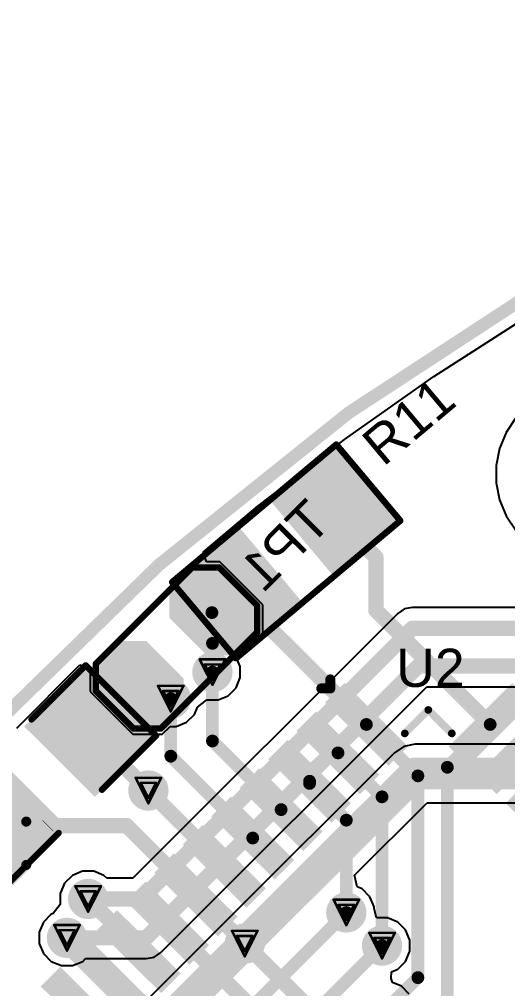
# Model space of a CAD drawing. Header units: inches. Extents: x 29 to 267, y 155 to 337.
# Drawn here: x 54.19 to 63.9, y 256.29 to 275.61 of the extents above; entities that cross this region are included whole.
import ezdxf

# ---------------------------------------------------------------- set-up
doc = ezdxf.new("R2010")
doc.units = ezdxf.units.IN
for name, color, linetype in [('Board Outline', 216, 'Continuous'), ('Bottom Layer', 5, 'Continuous'), ('Bottom Overlay', 54, 'Continuous'), ('Bottom Paste', 16, 'Continuous'), ('Bottom Solder', 6, 'Continuous'), ('Drill Drawing', 1, 'Continuous'), ('Top Layer', 1, 'Continuous'), ('Top Overlay', 2, 'Continuous'), ('Top Paste', 8, 'Continuous'), ('Top Solder', 216, 'Continuous'), ('Via Holes', 16, 'Continuous')]:
    doc.layers.add(name, color=color, linetype=linetype)
doc.styles.add('Arial', font='', dxfattribs={"height": 0.2})
doc.styles.get('Arial').set_extended_font_data('Arial')

# ---------------------------------------------------------------- blocks, each defined once
blk = doc.blocks.new('T__________B_1')
at = {"layer": 'Bottom Layer'}
blk.add_hatch(color=5, dxfattribs=at).paths.add_polyline_path([(0.381, 0.762), (-0.381, 0.762), (-0.762, 0.381), (-0.762, -0.381), (-0.381, -0.762), (0.381, -0.762), (0.762, -0.381), (0.762, 0.381)])
at = {"layer": 'Bottom Paste'}
blk.add_hatch(color=16, dxfattribs=at).paths.add_polyline_path([(0.381, 0.762), (-0.381, 0.762), (-0.762, 0.381), (-0.762, -0.381), (-0.381, -0.762), (0.381, -0.762), (0.762, -0.381), (0.762, 0.381)])
at = {"layer": 'Bottom Solder'}
blk.add_hatch(color=6, dxfattribs=at).paths.add_polyline_path([(0.432, 0.864), (-0.432, 0.864), (-0.864, 0.432), (-0.864, -0.432), (-0.432, -0.864), (0.432, -0.864), (0.864, -0.432), (0.864, 0.432)])
at = {"layer": 'Bottom Overlay', "const_width": 0.2}
for points in [[(-0.432, 0.94), (-0.94, 0.432)], [(0.432, 0.94), (-0.432, 0.94)], [(0.94, 0.432), (0.432, 0.94)], [(-0.94, 0.432), (-0.94, -0.432)], [(0.94, 0.432), (0.94, -0.432)], [(-0.432, -0.94), (-0.94, -0.432)], [(0.94, -0.432), (0.432, -0.94)], [(0.432, -0.94), (-0.432, -0.94)]]:
    blk.add_lwpolyline(points, dxfattribs=at)
at = {"layer": 'Bottom Overlay', "const_width": 0.1}
for points in [[(-0.482, 0.94, 1), (-0.382, 0.94, 1)], [(-0.482, 0.94, 1), (-0.382, 0.94, 1)], [(0.382, 0.94, 1), (0.482, 0.94, 1)], [(0.382, 0.94, 1), (0.482, 0.94, 1)], [(-0.99, 0.432, 1), (-0.89, 0.432, 1)], [(-0.99, 0.432, 1), (-0.89, 0.432, 1)], [(0.89, 0.432, 1), (0.99, 0.432, 1)], [(0.89, 0.432, 1), (0.99, 0.432, 1)], [(-0.99, -0.432, 1), (-0.89, -0.432, 1)], [(-0.99, -0.432, 1), (-0.89, -0.432, 1)], [(0.89, -0.432, 1), (0.99, -0.432, 1)], [(0.89, -0.432, 1), (0.99, -0.432, 1)], [(-0.482, -0.94, 1), (-0.382, -0.94, 1)], [(-0.482, -0.94, 1), (-0.382, -0.94, 1)], [(0.382, -0.94, 1), (0.482, -0.94, 1)], [(0.382, -0.94, 1), (0.482, -0.94, 1)]]:
    blk.add_lwpolyline(points, format="xyb", close=True, dxfattribs=at)
blk = doc.blocks.new('2_T____P___B_2')
at = {"layer": 'Bottom Layer'}
for points in [[(0.286, 0.762), (-0.286, 0.762), (-0.571, 0.476), (-0.571, -0.476), (-0.286, -0.762), (0.286, -0.762), (0.571, -0.476), (0.571, 0.476)], [(2.286, 0.762), (1.714, 0.762), (1.429, 0.476), (1.429, -0.476), (1.714, -0.762), (2.286, -0.762), (2.572, -0.476), (2.572, 0.476)]]:
    blk.add_hatch(color=5, dxfattribs=at).paths.add_polyline_path(points)
at = {"layer": 'Bottom Paste'}
for points in [[(0.286, 0.762), (-0.286, 0.762), (-0.571, 0.476), (-0.571, -0.476), (-0.286, -0.762), (0.286, -0.762), (0.571, -0.476), (0.571, 0.476)], [(2.286, 0.762), (1.714, 0.762), (1.429, 0.476), (1.429, -0.476), (1.714, -0.762), (2.286, -0.762), (2.572, -0.476), (2.572, 0.476)]]:
    blk.add_hatch(color=16, dxfattribs=at).paths.add_polyline_path(points)
at = {"layer": 'Bottom Solder'}
for points in [[(0.337, 0.864), (-0.337, 0.864), (-0.673, 0.527), (-0.673, -0.527), (-0.337, -0.864), (0.337, -0.864), (0.673, -0.527), (0.673, 0.527)], [(2.337, 0.864), (1.663, 0.864), (1.327, 0.527), (1.327, -0.527), (1.663, -0.864), (2.337, -0.864), (2.673, -0.527), (2.673, 0.527)]]:
    blk.add_hatch(color=6, dxfattribs=at).paths.add_polyline_path(points)
at = {"layer": 'Bottom Overlay', "const_width": 0.127}
for points in [[(-0.737, 0.533), (-0.356, 0.914)], [(-0.356, 0.914), (2.356, 0.914)], [(2.356, 0.914), (2.737, 0.533)], [(-0.737, 0.533), (-0.737, -0.533)], [(2.737, 0.533), (2.737, -0.533)], [(-0.737, -0.533), (-0.356, -0.914)], [(2.356, -0.914), (2.737, -0.533)], [(-0.356, -0.914), (2.356, -0.914)]]:
    blk.add_lwpolyline(points, dxfattribs=at)
at = {"layer": 'Bottom Overlay', "const_width": 0.0635}
for points in [[(-0.387, 0.914, 1), (-0.324, 0.914, 1)], [(-0.387, 0.914, 1), (-0.324, 0.914, 1)], [(2.324, 0.914, 1), (2.387, 0.914, 1)], [(2.324, 0.914, 1), (2.387, 0.914, 1)], [(-0.768, 0.533, 1), (-0.705, 0.533, 1)], [(-0.768, 0.533, 1), (-0.705, 0.533, 1)], [(2.705, 0.533, 1), (2.768, 0.533, 1)], [(2.705, 0.533, 1), (2.768, 0.533, 1)], [(-0.768, -0.533, 1), (-0.705, -0.533, 1)], [(-0.768, -0.533, 1), (-0.705, -0.533, 1)], [(2.705, -0.533, 1), (2.768, -0.533, 1)], [(2.705, -0.533, 1), (2.768, -0.533, 1)], [(-0.387, -0.914, 1), (-0.324, -0.914, 1)], [(-0.387, -0.914, 1), (-0.324, -0.914, 1)], [(2.324, -0.914, 1), (2.387, -0.914, 1)], [(2.324, -0.914, 1), (2.387, -0.914, 1)]]:
    blk.add_lwpolyline(points, format="xyb", close=True, dxfattribs=at)
blk = doc.blocks.new('44_TQFP__10_10__10')
at = {"layer": 'Top Layer'}
for points in [[(-3.776, 6.584), (-3.776, 4.9), (-4.224, 4.9), (-4.224, 6.584)], [(-2.976, 6.584), (-2.976, 4.9), (-3.424, 4.9), (-3.424, 6.584)], [(-2.176, 6.584), (-2.176, 4.9), (-2.624, 4.9), (-2.624, 6.584)], [(-1.376, 6.584), (-1.376, 4.9), (-1.824, 4.9), (-1.824, 6.584)], [(-0.576, 6.584), (-0.576, 4.9), (-1.024, 4.9), (-1.024, 6.584)], [(0.224, 6.584), (0.224, 4.9), (-0.224, 4.9), (-0.224, 6.584)], [(1.024, 6.584), (1.024, 4.9), (0.576, 4.9), (0.576, 6.584)], [(1.824, 6.584), (1.824, 4.9), (1.376, 4.9), (1.376, 6.584)], [(2.624, 6.584), (2.624, 4.9), (2.176, 4.9), (2.176, 6.584)], [(3.424, 6.584), (3.424, 4.9), (2.976, 4.9), (2.976, 6.584)], [(4.224, 6.584), (4.224, 4.9), (3.776, 4.9), (3.776, 6.584)], [(-4.9, 4.224), (-4.9, 3.776), (-6.584, 3.776), (-6.584, 4.224)], [(6.584, 4.224), (6.584, 3.776), (4.9, 3.776), (4.9, 4.224)], [(-4.9, 3.424), (-4.9, 2.976), (-6.584, 2.976), (-6.584, 3.424)], [(6.584, 3.424), (6.584, 2.976), (4.9, 2.976), (4.9, 3.424)], [(-4.9, 2.624), (-4.9, 2.176), (-6.584, 2.176), (-6.584, 2.624)], [(6.584, 2.624), (6.584, 2.176), (4.9, 2.176), (4.9, 2.624)], [(-4.9, 1.824), (-4.9, 1.376), (-6.584, 1.376), (-6.584, 1.824)], [(6.584, 1.824), (6.584, 1.376), (4.9, 1.376), (4.9, 1.824)], [(-4.9, 1.024), (-4.9, 0.576), (-6.584, 0.576), (-6.584, 1.024)], [(6.584, 1.024), (6.584, 0.576), (4.9, 0.576), (4.9, 1.024)], [(-4.9, 0.224), (-4.9, -0.224), (-6.584, -0.224), (-6.584, 0.224)], [(6.584, 0.224), (6.584, -0.224), (4.9, -0.224), (4.9, 0.224)], [(-4.9, -0.576), (-4.9, -1.024), (-6.584, -1.024), (-6.584, -0.576)], [(6.584, -0.576), (6.584, -1.024), (4.9, -1.024), (4.9, -0.576)], [(-4.9, -1.376), (-4.9, -1.824), (-6.584, -1.824), (-6.584, -1.376)], [(6.584, -1.376), (6.584, -1.824), (4.9, -1.824), (4.9, -1.376)], [(-4.9, -2.176), (-4.9, -2.624), (-6.584, -2.624), (-6.584, -2.176)], [(6.584, -2.176), (6.584, -2.624), (4.9, -2.624), (4.9, -2.176)], [(-4.9, -2.976), (-4.9, -3.424), (-6.584, -3.424), (-6.584, -2.976)], [(6.584, -2.976), (6.584, -3.424), (4.9, -3.424), (4.9, -2.976)], [(-4.9, -3.776), (-4.9, -4.224), (-6.584, -4.224), (-6.584, -3.776)], [(6.584, -3.776), (6.584, -4.224), (4.9, -4.224), (4.9, -3.776)], [(-3.776, -4.9), (-3.776, -6.584), (-4.224, -6.584), (-4.224, -4.9)], [(-2.976, -4.9), (-2.976, -6.584), (-3.424, -6.584), (-3.424, -4.9)], [(-2.176, -4.9), (-2.176, -6.584), (-2.624, -6.584), (-2.624, -4.9)], [(-1.376, -4.9), (-1.376, -6.584), (-1.824, -6.584), (-1.824, -4.9)], [(-0.576, -4.9), (-0.576, -6.584), (-1.024, -6.584), (-1.024, -4.9)], [(0.224, -4.9), (0.224, -6.584), (-0.224, -6.584), (-0.224, -4.9)], [(1.024, -4.9), (1.024, -6.584), (0.576, -6.584), (0.576, -4.9)], [(1.824, -4.9), (1.824, -6.584), (1.376, -6.584), (1.376, -4.9)], [(2.624, -4.9), (2.624, -6.584), (2.176, -6.584), (2.176, -4.9)], [(3.424, -4.9), (3.424, -6.584), (2.976, -6.584), (2.976, -4.9)], [(4.224, -4.9), (4.224, -6.584), (3.776, -6.584), (3.776, -4.9)]]:
    blk.add_hatch(color=1, dxfattribs=at).paths.add_polyline_path(points)
at = {"layer": 'Top Paste'}
for points in [[(-3.776, 6.584), (-3.776, 4.9), (-4.224, 4.9), (-4.224, 6.584)], [(-2.976, 6.584), (-2.976, 4.9), (-3.424, 4.9), (-3.424, 6.584)], [(-2.176, 6.584), (-2.176, 4.9), (-2.624, 4.9), (-2.624, 6.584)], [(-1.376, 6.584), (-1.376, 4.9), (-1.824, 4.9), (-1.824, 6.584)], [(-0.576, 6.584), (-0.576, 4.9), (-1.024, 4.9), (-1.024, 6.584)], [(0.224, 6.584), (0.224, 4.9), (-0.224, 4.9), (-0.224, 6.584)], [(1.024, 6.584), (1.024, 4.9), (0.576, 4.9), (0.576, 6.584)], [(1.824, 6.584), (1.824, 4.9), (1.376, 4.9), (1.376, 6.584)], [(2.624, 6.584), (2.624, 4.9), (2.176, 4.9), (2.176, 6.584)], [(3.424, 6.584), (3.424, 4.9), (2.976, 4.9), (2.976, 6.584)], [(4.224, 6.584), (4.224, 4.9), (3.776, 4.9), (3.776, 6.584)], [(-4.9, 4.224), (-4.9, 3.776), (-6.584, 3.776), (-6.584, 4.224)], [(6.584, 4.224), (6.584, 3.776), (4.9, 3.776), (4.9, 4.224)], [(-4.9, 3.424), (-4.9, 2.976), (-6.584, 2.976), (-6.584, 3.424)], [(6.584, 3.424), (6.584, 2.976), (4.9, 2.976), (4.9, 3.424)], [(-4.9, 2.624), (-4.9, 2.176), (-6.584, 2.176), (-6.584, 2.624)], [(6.584, 2.624), (6.584, 2.176), (4.9, 2.176), (4.9, 2.624)], [(-4.9, 1.824), (-4.9, 1.376), (-6.584, 1.376), (-6.584, 1.824)], [(6.584, 1.824), (6.584, 1.376), (4.9, 1.376), (4.9, 1.824)], [(-4.9, 1.024), (-4.9, 0.576), (-6.584, 0.576), (-6.584, 1.024)], [(6.584, 1.024), (6.584, 0.576), (4.9, 0.576), (4.9, 1.024)], [(-4.9, 0.224), (-4.9, -0.224), (-6.584, -0.224), (-6.584, 0.224)], [(6.584, 0.224), (6.584, -0.224), (4.9, -0.224), (4.9, 0.224)], [(-4.9, -0.576), (-4.9, -1.024), (-6.584, -1.024), (-6.584, -0.576)], [(6.584, -0.576), (6.584, -1.024), (4.9, -1.024), (4.9, -0.576)], [(-4.9, -1.376), (-4.9, -1.824), (-6.584, -1.824), (-6.584, -1.376)], [(6.584, -1.376), (6.584, -1.824), (4.9, -1.824), (4.9, -1.376)], [(-4.9, -2.176), (-4.9, -2.624), (-6.584, -2.624), (-6.584, -2.176)], [(6.584, -2.176), (6.584, -2.624), (4.9, -2.624), (4.9, -2.176)], [(-4.9, -2.976), (-4.9, -3.424), (-6.584, -3.424), (-6.584, -2.976)], [(6.584, -2.976), (6.584, -3.424), (4.9, -3.424), (4.9, -2.976)], [(-4.9, -3.776), (-4.9, -4.224), (-6.584, -4.224), (-6.584, -3.776)], [(6.584, -3.776), (6.584, -4.224), (4.9, -4.224), (4.9, -3.776)], [(-3.776, -4.9), (-3.776, -6.584), (-4.224, -6.584), (-4.224, -4.9)], [(-2.976, -4.9), (-2.976, -6.584), (-3.424, -6.584), (-3.424, -4.9)], [(-2.176, -4.9), (-2.176, -6.584), (-2.624, -6.584), (-2.624, -4.9)], [(-1.376, -4.9), (-1.376, -6.584), (-1.824, -6.584), (-1.824, -4.9)], [(-0.576, -4.9), (-0.576, -6.584), (-1.024, -6.584), (-1.024, -4.9)], [(0.224, -4.9), (0.224, -6.584), (-0.224, -6.584), (-0.224, -4.9)], [(1.024, -4.9), (1.024, -6.584), (0.576, -6.584), (0.576, -4.9)], [(1.824, -4.9), (1.824, -6.584), (1.376, -6.584), (1.376, -4.9)], [(2.624, -4.9), (2.624, -6.584), (2.176, -6.584), (2.176, -4.9)], [(3.424, -4.9), (3.424, -6.584), (2.976, -6.584), (2.976, -4.9)], [(4.224, -4.9), (4.224, -6.584), (3.776, -6.584), (3.776, -4.9)]]:
    blk.add_hatch(color=8, dxfattribs=at).paths.add_polyline_path(points)
at = {"layer": 'Top Solder'}
for points in [[(-3.725, 6.635), (-3.725, 4.849), (-4.275, 4.849), (-4.275, 6.635)], [(-2.925, 6.635), (-2.925, 4.849), (-3.475, 4.849), (-3.475, 6.635)], [(-2.125, 6.635), (-2.125, 4.849), (-2.675, 4.849), (-2.675, 6.635)], [(-1.325, 6.635), (-1.325, 4.849), (-1.875, 4.849), (-1.875, 6.635)], [(-0.525, 6.635), (-0.525, 4.849), (-1.075, 4.849), (-1.075, 6.635)], [(0.275, 6.635), (0.275, 4.849), (-0.275, 4.849), (-0.275, 6.635)], [(1.075, 6.635), (1.075, 4.849), (0.525, 4.849), (0.525, 6.635)], [(1.875, 6.635), (1.875, 4.849), (1.325, 4.849), (1.325, 6.635)], [(2.675, 6.635), (2.675, 4.849), (2.125, 4.849), (2.125, 6.635)], [(3.475, 6.635), (3.475, 4.849), (2.925, 4.849), (2.925, 6.635)], [(4.275, 6.635), (4.275, 4.849), (3.725, 4.849), (3.725, 6.635)], [(-4.849, 4.275), (-4.849, 3.725), (-6.635, 3.725), (-6.635, 4.275)], [(6.635, 4.275), (6.635, 3.725), (4.849, 3.725), (4.849, 4.275)], [(-4.849, 3.475), (-4.849, 2.925), (-6.635, 2.925), (-6.635, 3.475)], [(6.635, 3.475), (6.635, 2.925), (4.849, 2.925), (4.849, 3.475)], [(-4.849, 2.675), (-4.849, 2.125), (-6.635, 2.125), (-6.635, 2.675)], [(6.635, 2.675), (6.635, 2.125), (4.849, 2.125), (4.849, 2.675)], [(-4.849, 1.875), (-4.849, 1.325), (-6.635, 1.325), (-6.635, 1.875)], [(6.635, 1.875), (6.635, 1.325), (4.849, 1.325), (4.849, 1.875)], [(-4.849, 1.075), (-4.849, 0.525), (-6.635, 0.525), (-6.635, 1.075)], [(6.635, 1.075), (6.635, 0.525), (4.849, 0.525), (4.849, 1.075)], [(-4.849, 0.275), (-4.849, -0.275), (-6.635, -0.275), (-6.635, 0.275)], [(6.635, 0.275), (6.635, -0.275), (4.849, -0.275), (4.849, 0.275)], [(-4.849, -0.525), (-4.849, -1.075), (-6.635, -1.075), (-6.635, -0.525)], [(6.635, -0.525), (6.635, -1.075), (4.849, -1.075), (4.849, -0.525)], [(-4.849, -1.325), (-4.849, -1.875), (-6.635, -1.875), (-6.635, -1.325)], [(6.635, -1.325), (6.635, -1.875), (4.849, -1.875), (4.849, -1.325)], [(-4.849, -2.125), (-4.849, -2.675), (-6.635, -2.675), (-6.635, -2.125)], [(6.635, -2.125), (6.635, -2.675), (4.849, -2.675), (4.849, -2.125)], [(-4.849, -2.925), (-4.849, -3.475), (-6.635, -3.475), (-6.635, -2.925)], [(6.635, -2.925), (6.635, -3.475), (4.849, -3.475), (4.849, -2.925)], [(-4.849, -3.725), (-4.849, -4.275), (-6.635, -4.275), (-6.635, -3.725)], [(6.635, -3.725), (6.635, -4.275), (4.849, -4.275), (4.849, -3.725)], [(-3.725, -4.849), (-3.725, -6.635), (-4.275, -6.635), (-4.275, -4.849)], [(-2.925, -4.849), (-2.925, -6.635), (-3.475, -6.635), (-3.475, -4.849)], [(-2.125, -4.849), (-2.125, -6.635), (-2.675, -6.635), (-2.675, -4.849)], [(-1.325, -4.849), (-1.325, -6.635), (-1.875, -6.635), (-1.875, -4.849)], [(-0.525, -4.849), (-0.525, -6.635), (-1.075, -6.635), (-1.075, -4.849)], [(0.275, -4.849), (0.275, -6.635), (-0.275, -6.635), (-0.275, -4.849)], [(1.075, -4.849), (1.075, -6.635), (0.525, -6.635), (0.525, -4.849)], [(1.875, -4.849), (1.875, -6.635), (1.325, -6.635), (1.325, -4.849)], [(2.675, -4.849), (2.675, -6.635), (2.125, -6.635), (2.125, -4.849)], [(3.475, -4.849), (3.475, -6.635), (2.925, -6.635), (2.925, -4.849)], [(4.275, -4.849), (4.275, -6.635), (3.725, -6.635), (3.725, -4.849)]]:
    blk.add_hatch(color=216, dxfattribs=at).paths.add_polyline_path(points)
at = {"layer": 'Top Overlay'}
for points, const_width in [([(-5.076, 5.076), (-4.414, 5.076)], 0.152), ([(-5.076, 4.414), (-5.076, 5.076)], 0.152), ([(4.414, 5.076), (5.076, 5.076)], 0.152), ([(5.076, 4.414), (5.076, 5.076)], 0.152), ([(-6.885, 3.873), (-6.885, 4.127)], 0.2), ([(-6.758, 4), (-6.885, 4.127)], 0.2), ([(-6.885, 3.873), (-6.758, 4)], 0.2), ([(-5.076, -5.076), (-5.076, -4.414)], 0.152), ([(5.076, -5.076), (5.076, -4.414)], 0.152), ([(-5.076, -5.076), (-4.414, -5.076)], 0.152), ([(4.414, -5.076), (5.076, -5.076)], 0.152)]:
    blk.add_lwpolyline(points, dxfattribs=dict(at, const_width=const_width))
for points, const_width in [([(-5.114, 5.076, 1), (-5.038, 5.076, 1)], 0.0762), ([(-5.114, 5.076, 1), (-5.038, 5.076, 1)], 0.0762), ([(-4.453, 5.076, 1), (-4.376, 5.076, 1)], 0.0762), ([(4.376, 5.076, 1), (4.453, 5.076, 1)], 0.0762), ([(5.038, 5.076, 1), (5.114, 5.076, 1)], 0.0762), ([(5.038, 5.076, 1), (5.114, 5.076, 1)], 0.0762), ([(-5.114, 4.414, 1), (-5.038, 4.414, 1)], 0.0762), ([(5.038, 4.414, 1), (5.114, 4.414, 1)], 0.0762), ([(-6.935, 4.127, 1), (-6.835, 4.127, 1)], 0.1), ([(-6.935, 4.127, 1), (-6.835, 4.127, 1)], 0.1), ([(-6.808, 4, 1), (-6.708, 4, 1)], 0.1), ([(-6.808, 4, 1), (-6.708, 4, 1)], 0.1), ([(-6.935, 3.873, 1), (-6.835, 3.873, 1)], 0.1), ([(-6.935, 3.873, 1), (-6.835, 3.873, 1)], 0.1), ([(-5.114, -4.414, 1), (-5.038, -4.414, 1)], 0.0762), ([(5.038, -4.414, 1), (5.114, -4.414, 1)], 0.0762), ([(-5.114, -5.076, 1), (-5.038, -5.076, 1)], 0.0762), ([(-5.114, -5.076, 1), (-5.038, -5.076, 1)], 0.0762), ([(-4.453, -5.076, 1), (-4.376, -5.076, 1)], 0.0762), ([(4.376, -5.076, 1), (4.453, -5.076, 1)], 0.0762), ([(5.038, -5.076, 1), (5.114, -5.076, 1)], 0.0762), ([(5.038, -5.076, 1), (5.114, -5.076, 1)], 0.0762)]:
    blk.add_lwpolyline(points, format="xyb", close=True, dxfattribs=dict(at, const_width=const_width))
blk = doc.blocks.new('R___1206_43')
at = {"layer": 'Top Layer'}
for points in [[(-2.032, 0.889), (-0.508, 0.889), (-0.508, -0.889), (-2.032, -0.889)], [(0.508, 0.889), (2.032, 0.889), (2.032, -0.889), (0.508, -0.889)]]:
    blk.add_hatch(color=1, dxfattribs=at).paths.add_polyline_path(points)
at = {"layer": 'Top Paste'}
for points in [[(-2.032, 0.889), (-0.508, 0.889), (-0.508, -0.889), (-2.032, -0.889)], [(0.508, 0.889), (2.032, 0.889), (2.032, -0.889), (0.508, -0.889)]]:
    blk.add_hatch(color=8, dxfattribs=at).paths.add_polyline_path(points)
at = {"layer": 'Top Solder'}
for points in [[(-2.134, 0.991), (-0.406, 0.991), (-0.406, -0.991), (-2.134, -0.991)], [(0.406, 0.991), (2.134, 0.991), (2.134, -0.991), (0.406, -0.991)]]:
    blk.add_hatch(color=216, dxfattribs=at).paths.add_polyline_path(points)
at = {"layer": 'Top Overlay', "const_width": 0.127}
for points in [[(-2.134, -0.991), (-2.134, 0.991)], [(2.134, 0.991), (-2.134, 0.991)], [(2.134, -0.991), (2.134, 0.991)], [(2.134, -0.991), (-2.134, -0.991)]]:
    blk.add_lwpolyline(points, dxfattribs=at)
at = {"layer": 'Top Overlay', "const_width": 0.0635}
for points in [[(-2.165, 0.991, 1), (-2.102, 0.991, 1)], [(-2.165, 0.991, 1), (-2.102, 0.991, 1)], [(2.102, 0.991, 1), (2.165, 0.991, 1)], [(2.102, 0.991, 1), (2.165, 0.991, 1)], [(-2.165, -0.991, 1), (-2.102, -0.991, 1)], [(-2.165, -0.991, 1), (-2.102, -0.991, 1)], [(2.102, -0.991, 1), (2.165, -0.991, 1)], [(2.102, -0.991, 1), (2.165, -0.991, 1)]]:
    blk.add_lwpolyline(points, format="xyb", close=True, dxfattribs=at)
blk = doc.blocks.new('C___1206_95')
at = {"layer": 'Top Layer'}
for points in [[(-2.032, 0.889), (-0.508, 0.889), (-0.508, -0.889), (-2.032, -0.889)], [(0.508, 0.889), (2.032, 0.889), (2.032, -0.889), (0.508, -0.889)]]:
    blk.add_hatch(color=1, dxfattribs=at).paths.add_polyline_path(points)
at = {"layer": 'Top Paste'}
for points in [[(-2.032, 0.889), (-0.508, 0.889), (-0.508, -0.889), (-2.032, -0.889)], [(0.508, 0.889), (2.032, 0.889), (2.032, -0.889), (0.508, -0.889)]]:
    blk.add_hatch(color=8, dxfattribs=at).paths.add_polyline_path(points)
at = {"layer": 'Top Solder'}
for points in [[(-2.134, 0.991), (-0.406, 0.991), (-0.406, -0.991), (-2.134, -0.991)], [(0.406, 0.991), (2.134, 0.991), (2.134, -0.991), (0.406, -0.991)]]:
    blk.add_hatch(color=216, dxfattribs=at).paths.add_polyline_path(points)
at = {"layer": 'Top Overlay', "const_width": 0.127}
for points in [[(-0.61, 0.991), (-2.134, 0.991)], [(-2.134, -0.991), (-2.134, 0.991)], [(2.134, 0.991), (0.61, 0.991)], [(2.134, -0.991), (2.134, 0.991)], [(-0.61, -0.991), (-2.134, -0.991)], [(2.134, -0.991), (0.61, -0.991)]]:
    blk.add_lwpolyline(points, dxfattribs=at)
at = {"layer": 'Top Overlay', "const_width": 0.0635}
for points in [[(-2.165, 0.991, 1), (-2.102, 0.991, 1)], [(-2.165, 0.991, 1), (-2.102, 0.991, 1)], [(-0.641, 0.991, 1), (-0.578, 0.991, 1)], [(0.578, 0.991, 1), (0.641, 0.991, 1)], [(2.102, 0.991, 1), (2.165, 0.991, 1)], [(2.102, 0.991, 1), (2.165, 0.991, 1)], [(-2.165, -0.991, 1), (-2.102, -0.991, 1)], [(-2.165, -0.991, 1), (-2.102, -0.991, 1)], [(-0.641, -0.991, 1), (-0.578, -0.991, 1)], [(0.578, -0.991, 1), (0.641, -0.991, 1)], [(2.102, -0.991, 1), (2.165, -0.991, 1)], [(2.102, -0.991, 1), (2.165, -0.991, 1)]]:
    blk.add_lwpolyline(points, format="xyb", close=True, dxfattribs=at)

msp = doc.modelspace()

# ---------------------------------------------------------------- hatches: boundary and pattern name
at = {"layer": 'Bottom Layer'}
h = msp.add_hatch(color=5, dxfattribs=at)
edge = h.paths.add_edge_path()
edge.add_arc((58.028, 262.601), 0.3, 0, 360)
h = msp.add_hatch(color=5, dxfattribs=at)
edge = h.paths.add_edge_path()
edge.add_arc((57.199, 262.072), 0.3, 0, 360)
h = msp.add_hatch(color=5, dxfattribs=at)
edge = h.paths.add_edge_path()
edge.add_arc((56.753, 260.24), 0.3, 0, 360)
h = msp.add_hatch(color=5, dxfattribs=at)
edge = h.paths.add_edge_path()
edge.add_arc((55.554, 258.08), 0.3, 0, 360)
h = msp.add_hatch(color=5, dxfattribs=at)
edge = h.paths.add_edge_path()
edge.add_arc((60.693, 257.81), 0.3, 0, 360)
h = msp.add_hatch(color=5, dxfattribs=at)
edge = h.paths.add_edge_path()
edge.add_arc((55.133, 257.305), 0.3, 0, 360)
h = msp.add_hatch(color=5, dxfattribs=at)
edge = h.paths.add_edge_path()
edge.add_arc((58.672, 257.19), 0.3, 0, 360)
h = msp.add_hatch(color=5, dxfattribs=at)
edge = h.paths.add_edge_path()
edge.add_arc((61.404, 257.15), 0.3, 0, 360)
at = {"layer": 'Bottom Solder'}
h = msp.add_hatch(color=6, dxfattribs=at)
edge = h.paths.add_edge_path()
edge.add_arc((58.028, 262.601), 0.402, 0, 360)
h = msp.add_hatch(color=6, dxfattribs=at)
edge = h.paths.add_edge_path()
edge.add_arc((57.199, 262.072), 0.402, 0, 360)
h = msp.add_hatch(color=6, dxfattribs=at)
edge = h.paths.add_edge_path()
edge.add_arc((56.753, 260.24), 0.402, 0, 360)
h = msp.add_hatch(color=6, dxfattribs=at)
edge = h.paths.add_edge_path()
edge.add_arc((55.554, 258.08), 0.402, 0, 360)
h = msp.add_hatch(color=6, dxfattribs=at)
edge = h.paths.add_edge_path()
edge.add_arc((60.693, 257.81), 0.402, 0, 360)
h = msp.add_hatch(color=6, dxfattribs=at)
edge = h.paths.add_edge_path()
edge.add_arc((55.133, 257.305), 0.402, 0, 360)
h = msp.add_hatch(color=6, dxfattribs=at)
edge = h.paths.add_edge_path()
edge.add_arc((58.672, 257.19), 0.402, 0, 360)
h = msp.add_hatch(color=6, dxfattribs=at)
edge = h.paths.add_edge_path()
edge.add_arc((61.404, 257.15), 0.402, 0, 360)
at = {"layer": 'Top Layer'}
h = msp.add_hatch(color=1, dxfattribs=at)
edge = h.paths.add_edge_path()
edge.add_arc((58.028, 262.601), 0.3, 0, 360)
h = msp.add_hatch(color=1, dxfattribs=at)
edge = h.paths.add_edge_path()
edge.add_arc((57.199, 262.072), 0.3, 0, 360)
h = msp.add_hatch(color=1, dxfattribs=at)
edge = h.paths.add_edge_path()
edge.add_arc((56.753, 260.24), 0.3, 0, 360)
h = msp.add_hatch(color=1, dxfattribs=at)
edge = h.paths.add_edge_path()
edge.add_arc((55.554, 258.08), 0.3, 0, 360)
h = msp.add_hatch(color=1, dxfattribs=at)
edge = h.paths.add_edge_path()
edge.add_arc((60.693, 257.81), 0.3, 0, 360)
h = msp.add_hatch(color=1, dxfattribs=at)
edge = h.paths.add_edge_path()
edge.add_arc((55.133, 257.305), 0.3, 0, 360)
h = msp.add_hatch(color=1, dxfattribs=at)
edge = h.paths.add_edge_path()
edge.add_arc((58.672, 257.19), 0.3, 0, 360)
h = msp.add_hatch(color=1, dxfattribs=at)
edge = h.paths.add_edge_path()
edge.add_arc((61.404, 257.15), 0.3, 0, 360)
at = {"layer": 'Top Solder'}
h = msp.add_hatch(color=216, dxfattribs=at)
edge = h.paths.add_edge_path()
edge.add_arc((58.028, 262.601), 0.402, 0, 360)
h = msp.add_hatch(color=216, dxfattribs=at)
edge = h.paths.add_edge_path()
edge.add_arc((57.199, 262.072), 0.402, 0, 360)
h = msp.add_hatch(color=216, dxfattribs=at)
edge = h.paths.add_edge_path()
edge.add_arc((56.753, 260.24), 0.402, 0, 360)
h = msp.add_hatch(color=216, dxfattribs=at)
edge = h.paths.add_edge_path()
edge.add_arc((55.554, 258.08), 0.402, 0, 360)
h = msp.add_hatch(color=216, dxfattribs=at)
edge = h.paths.add_edge_path()
edge.add_arc((60.693, 257.81), 0.402, 0, 360)
h = msp.add_hatch(color=216, dxfattribs=at)
edge = h.paths.add_edge_path()
edge.add_arc((55.133, 257.305), 0.402, 0, 360)
h = msp.add_hatch(color=216, dxfattribs=at)
edge = h.paths.add_edge_path()
edge.add_arc((58.672, 257.19), 0.402, 0, 360)
h = msp.add_hatch(color=216, dxfattribs=at)
edge = h.paths.add_edge_path()
edge.add_arc((61.404, 257.15), 0.402, 0, 360)
at = {"layer": 'Via Holes'}
h = msp.add_hatch(color=7, dxfattribs=at)
edge = h.paths.add_edge_path()
edge.add_arc((58.028, 262.601), 0.15, 0, 360)
h = msp.add_hatch(color=7, dxfattribs=at)
edge = h.paths.add_edge_path()
edge.add_arc((57.199, 262.072), 0.15, 0, 360)
h = msp.add_hatch(color=7, dxfattribs=at)
edge = h.paths.add_edge_path()
edge.add_arc((56.753, 260.24), 0.15, 0, 360)
h = msp.add_hatch(color=7, dxfattribs=at)
edge = h.paths.add_edge_path()
edge.add_arc((55.554, 258.08), 0.15, 0, 360)
h = msp.add_hatch(color=7, dxfattribs=at)
edge = h.paths.add_edge_path()
edge.add_arc((60.693, 257.81), 0.15, 0, 360)
h = msp.add_hatch(color=7, dxfattribs=at)
edge = h.paths.add_edge_path()
edge.add_arc((55.133, 257.305), 0.15, 0, 360)
h = msp.add_hatch(color=7, dxfattribs=at)
edge = h.paths.add_edge_path()
edge.add_arc((58.672, 257.19), 0.15, 0, 360)
h = msp.add_hatch(color=7, dxfattribs=at)
edge = h.paths.add_edge_path()
edge.add_arc((61.404, 257.15), 0.15, 0, 360)

# ---------------------------------------------------------------- linework, layer by layer
at = {"layer": 'Board Outline', "const_width": 0.254}
msp.add_lwpolyline([(55.145, 191.491, -2.452185), (125.145, 191.491)], format="xyb", dxfattribs=at)
at = {"layer": 'Bottom Layer'}
for p, q in [((62.434, 268.493), (64.268, 269.668)), ((60.654, 267.239), (62.434, 268.493)), ((64.068, 267.666), (63.876, 267.378)), ((63.876, 267.378), (63.744, 267.059)), ((58.931, 265.909), (60.654, 267.239)), ((63.744, 267.059), (63.676, 266.72)), ((63.676, 266.72), (63.676, 266.375)), ((63.676, 266.375), (63.744, 266.036)), ((63.744, 266.036), (63.876, 265.717)), ((57.841, 264.988), (58.931, 265.909)), ((63.876, 265.717), (64.068, 265.429)), ((57.911, 264.797), (57.841, 264.988)), ((58.175, 264.797), (57.911, 264.797)), ((59.028, 263.944), (58.175, 264.797)), ((59.028, 263.36), (59.028, 263.944)), ((62.01, 263.891), (61.851, 263.859)), ((92.627, 263.891), (62.01, 263.891)), ((61.717, 263.769), (56.442, 258.494)), ((61.851, 263.859), (61.717, 263.769)), ((58.523, 262.855), (59.028, 263.36)), ((54.133, 261.482), (55.39, 262.748)), ((55.39, 262.748), (55.593, 262.664)), ((58.582, 262.711), (58.523, 262.855)), ((58.582, 262.491), (58.582, 262.711)), ((55.593, 262.664), (55.593, 262.215)), ((58.498, 262.287), (58.582, 262.491)), ((55.593, 262.215), (56.446, 261.362)), ((57.001, 257.012), (62.298, 262.31)), ((58.139, 262.047), (58.342, 262.131)), ((58.342, 262.131), (58.498, 262.287)), ((62.298, 262.31), (64.391, 262.31)), ((57.73, 261.905), (57.918, 262.047)), ((57.918, 262.047), (58.139, 262.047)), ((57.513, 261.602), (57.669, 261.758)), ((57.669, 261.758), (57.73, 261.905)), ((57.309, 261.518), (57.513, 261.602)), ((56.446, 261.362), (57.03, 261.362)), ((57.03, 261.362), (57.186, 261.518)), ((57.186, 261.518), (57.309, 261.518)), ((62.063, 261.164), (61.84, 261.12)), ((64.727, 261.164), (62.063, 261.164)), ((61.651, 260.993), (58.26, 257.602)), ((61.84, 261.12), (61.651, 260.993)), ((60.858, 258.552), (62.304, 259.998)), ((62.304, 259.998), (74.51, 259.998)), ((55.24, 258.55), (55.084, 258.394)), ((55.444, 258.634), (55.24, 258.55)), ((55.664, 258.634), (55.444, 258.634)), ((55.868, 258.55), (55.664, 258.634)), ((55.923, 258.494), (55.868, 258.55)), ((56.442, 258.494), (55.923, 258.494)), ((60.912, 258.319), (60.858, 258.552)), ((55.084, 258.394), (55, 258.19)), ((61.007, 258.28), (60.912, 258.319)), ((61.163, 258.124), (61.007, 258.28)), ((55, 258.19), (55, 257.97)), ((61.247, 257.92), (61.163, 258.124)), ((55, 257.97), (54.86, 257.792)), ((61.247, 257.891), (61.247, 257.92)), ((61.293, 257.704), (61.247, 257.891)), ((54.819, 257.775), (54.663, 257.619)), ((54.86, 257.792), (54.819, 257.775)), ((61.514, 257.704), (61.293, 257.704)), ((61.717, 257.619), (61.514, 257.704)), ((58.26, 257.602), (53.862, 253.204)), ((54.663, 257.619), (54.579, 257.415)), ((61.873, 257.464), (61.717, 257.619)), ((54.579, 257.415), (54.579, 257.195)), ((61.958, 257.26), (61.873, 257.464)), ((54.579, 257.195), (54.663, 256.991)), ((61.958, 257.04), (61.958, 257.26)), ((54.663, 256.991), (54.819, 256.836)), ((56.708, 256.891), (56.866, 256.922)), ((56.866, 256.922), (57.001, 257.012)), ((61.873, 256.836), (61.958, 257.04)), ((54.819, 256.836), (55.023, 256.751)), ((55.023, 256.751), (55.243, 256.751)), ((55.243, 256.751), (55.447, 256.836)), ((55.447, 256.836), (55.502, 256.891)), ((55.502, 256.891), (56.708, 256.891)), ((61.717, 256.68), (61.873, 256.836)), ((61.587, 256.492), (61.589, 256.627)), ((61.589, 256.627), (61.717, 256.68)), ((61.609, 256.415), (61.587, 256.492)), ((61.79, 256.34), (61.609, 256.415)), ((61.946, 256.184), (61.79, 256.34))]:
    msp.add_line(p, q, dxfattribs=at)
for points, const_width in [([(58.018, 263.787), (58.028, 263.173)], 0.254), ([(56.614, 258.08), (62.01, 263.476)], 0.305), ([(62.01, 263.476), (92.799, 263.476)], 0.305), ([(58.028, 262.601), (58.028, 263.173)], 0.254), ([(56.708, 257.305), (62.127, 262.724)], 0.305), ([(62.127, 262.724), (93.047, 262.724)], 0.305), ([(58.672, 257.19), (62.063, 260.581)], 0.635), ([(62.063, 260.581), (74.751, 260.581)], 0.635), ([(55.554, 258.08), (56.614, 258.08)], 0.305), ([(53.775, 250.892), (60.693, 257.81)], 0.254), ([(54.103, 252.621), (58.672, 257.19)], 0.635), ([(55.133, 257.305), (56.708, 257.305)], 0.305), ([(54.61, 250.356), (61.404, 257.15)], 0.254)]:
    msp.add_lwpolyline(points, dxfattribs=dict(at, const_width=const_width))
for points, const_width in [([(57.954, 263.787, 1), (58.081, 263.787, 1)], 0.127), ([(61.934, 263.476, 1), (62.086, 263.476, 1)], 0.152), ([(61.934, 263.476, 1), (62.086, 263.476, 1)], 0.152), ([(57.965, 263.173, 1), (58.092, 263.173, 1)], 0.127), ([(57.965, 263.173, 1), (58.092, 263.173, 1)], 0.127), ([(57.965, 262.601, 1), (58.092, 262.601, 1)], 0.127), ([(62.05, 262.724, 1), (62.203, 262.724, 1)], 0.152), ([(62.05, 262.724, 1), (62.203, 262.724, 1)], 0.152), ([(61.904, 260.581, 1), (62.222, 260.581, 1)], 0.318), ([(61.904, 260.581, 1), (62.222, 260.581, 1)], 0.318), ([(55.478, 258.08, 1), (55.63, 258.08, 1)], 0.152), ([(56.537, 258.08, 1), (56.69, 258.08, 1)], 0.152), ([(56.537, 258.08, 1), (56.69, 258.08, 1)], 0.152), ([(60.63, 257.81, 1), (60.757, 257.81, 1)], 0.127), ([(58.513, 257.19, 1), (58.831, 257.19, 1)], 0.318), ([(58.513, 257.19, 1), (58.831, 257.19, 1)], 0.318), ([(55.057, 257.305, 1), (55.209, 257.305, 1)], 0.152), ([(56.632, 257.305, 1), (56.784, 257.305, 1)], 0.152), ([(56.632, 257.305, 1), (56.784, 257.305, 1)], 0.152), ([(61.34, 257.15, 1), (61.467, 257.15, 1)], 0.127)]:
    msp.add_lwpolyline(points, format="xyb", close=True, dxfattribs=dict(at, const_width=const_width))
at = {"layer": 'Drill Drawing', "const_width": 0.0508}
for points in [[(57.774, 262.855), (58.282, 262.855)], [(57.774, 262.855), (58.028, 262.347)], [(57.876, 262.753), (58.181, 262.753)], [(57.876, 262.753), (58.028, 262.448)], [(58.028, 262.347), (58.282, 262.855)], [(58.028, 262.448), (58.181, 262.753)], [(56.945, 262.326), (57.453, 262.326)], [(56.945, 262.326), (57.199, 261.818)], [(57.199, 261.818), (57.453, 262.326)], [(57.047, 262.224), (57.352, 262.224)], [(57.047, 262.224), (57.199, 261.919)], [(57.199, 261.919), (57.352, 262.224)], [(56.499, 260.494), (57.007, 260.494)], [(56.499, 260.494), (56.753, 259.986)], [(56.6, 260.393), (56.905, 260.393)], [(56.6, 260.393), (56.753, 260.088)], [(56.753, 259.986), (57.007, 260.494)], [(56.753, 260.088), (56.905, 260.393)], [(55.3, 258.334), (55.808, 258.334)], [(55.3, 258.334), (55.554, 257.826)], [(55.554, 257.826), (55.808, 258.334)], [(55.401, 258.232), (55.706, 258.232)], [(55.401, 258.232), (55.554, 257.927)], [(55.554, 257.927), (55.706, 258.232)], [(60.439, 258.064), (60.947, 258.064)], [(60.439, 258.064), (60.693, 257.556)], [(60.693, 257.556), (60.947, 258.064)], [(60.541, 257.962), (60.846, 257.962)], [(60.541, 257.962), (60.693, 257.658)], [(60.693, 257.658), (60.846, 257.962)], [(54.879, 257.559), (55.387, 257.559)], [(54.879, 257.559), (55.133, 257.051)], [(55.133, 257.051), (55.387, 257.559)], [(54.981, 257.458), (55.285, 257.458)], [(54.981, 257.458), (55.133, 257.153)], [(55.133, 257.153), (55.285, 257.458)], [(58.418, 257.444), (58.926, 257.444)], [(58.418, 257.444), (58.672, 256.936)], [(58.519, 257.342), (58.824, 257.342)], [(58.519, 257.342), (58.672, 257.038)], [(58.672, 256.936), (58.926, 257.444)], [(58.672, 257.038), (58.824, 257.342)], [(61.15, 257.404), (61.658, 257.404)], [(61.15, 257.404), (61.404, 256.896)], [(61.251, 257.302), (61.556, 257.302)], [(61.251, 257.302), (61.404, 256.997)], [(61.404, 256.896), (61.658, 257.404)], [(61.404, 256.997), (61.556, 257.302)]]:
    msp.add_lwpolyline(points, dxfattribs=at)
at = {"layer": 'Drill Drawing', "const_width": 0.0254}
for points in [[(57.762, 262.855, 1), (57.787, 262.855, 1)], [(57.762, 262.855, 1), (57.787, 262.855, 1)], [(57.863, 262.753, 1), (57.889, 262.753, 1)], [(57.863, 262.753, 1), (57.889, 262.753, 1)], [(58.168, 262.753, 1), (58.193, 262.753, 1)], [(58.168, 262.753, 1), (58.193, 262.753, 1)], [(58.27, 262.855, 1), (58.295, 262.855, 1)], [(58.27, 262.855, 1), (58.295, 262.855, 1)], [(56.932, 262.326, 1), (56.958, 262.326, 1)], [(56.932, 262.326, 1), (56.958, 262.326, 1)], [(57.44, 262.326, 1), (57.466, 262.326, 1)], [(57.44, 262.326, 1), (57.466, 262.326, 1)], [(58.016, 262.448, 1), (58.041, 262.448, 1)], [(58.016, 262.448, 1), (58.041, 262.448, 1)], [(58.016, 262.347, 1), (58.041, 262.347, 1)], [(58.016, 262.347, 1), (58.041, 262.347, 1)], [(57.034, 262.224, 1), (57.059, 262.224, 1)], [(57.034, 262.224, 1), (57.059, 262.224, 1)], [(57.339, 262.224, 1), (57.364, 262.224, 1)], [(57.339, 262.224, 1), (57.364, 262.224, 1)], [(57.186, 261.919, 1), (57.212, 261.919, 1)], [(57.186, 261.919, 1), (57.212, 261.919, 1)], [(57.186, 261.818, 1), (57.212, 261.818, 1)], [(57.186, 261.818, 1), (57.212, 261.818, 1)], [(56.486, 260.494, 1), (56.511, 260.494, 1)], [(56.486, 260.494, 1), (56.511, 260.494, 1)], [(56.588, 260.393, 1), (56.613, 260.393, 1)], [(56.588, 260.393, 1), (56.613, 260.393, 1)], [(56.892, 260.393, 1), (56.918, 260.393, 1)], [(56.892, 260.393, 1), (56.918, 260.393, 1)], [(56.994, 260.494, 1), (57.019, 260.494, 1)], [(56.994, 260.494, 1), (57.019, 260.494, 1)], [(56.74, 260.088, 1), (56.765, 260.088, 1)], [(56.74, 260.088, 1), (56.765, 260.088, 1)], [(56.74, 259.986, 1), (56.765, 259.986, 1)], [(56.74, 259.986, 1), (56.765, 259.986, 1)], [(55.287, 258.334, 1), (55.312, 258.334, 1)], [(55.287, 258.334, 1), (55.312, 258.334, 1)], [(55.795, 258.334, 1), (55.82, 258.334, 1)], [(55.795, 258.334, 1), (55.82, 258.334, 1)], [(55.389, 258.232, 1), (55.414, 258.232, 1)], [(55.389, 258.232, 1), (55.414, 258.232, 1)], [(55.693, 258.232, 1), (55.719, 258.232, 1)], [(55.693, 258.232, 1), (55.719, 258.232, 1)], [(60.427, 258.064, 1), (60.452, 258.064, 1)], [(60.427, 258.064, 1), (60.452, 258.064, 1)], [(60.935, 258.064, 1), (60.96, 258.064, 1)], [(60.935, 258.064, 1), (60.96, 258.064, 1)], [(55.541, 257.927, 1), (55.566, 257.927, 1)], [(55.541, 257.927, 1), (55.566, 257.927, 1)], [(60.528, 257.962, 1), (60.554, 257.962, 1)], [(60.528, 257.962, 1), (60.554, 257.962, 1)], [(60.833, 257.962, 1), (60.858, 257.962, 1)], [(60.833, 257.962, 1), (60.858, 257.962, 1)], [(55.541, 257.826, 1), (55.566, 257.826, 1)], [(55.541, 257.826, 1), (55.566, 257.826, 1)], [(60.681, 257.658, 1), (60.706, 257.658, 1)], [(60.681, 257.658, 1), (60.706, 257.658, 1)], [(54.866, 257.559, 1), (54.892, 257.559, 1)], [(54.866, 257.559, 1), (54.892, 257.559, 1)], [(55.374, 257.559, 1), (55.4, 257.559, 1)], [(55.374, 257.559, 1), (55.4, 257.559, 1)], [(60.681, 257.556, 1), (60.706, 257.556, 1)], [(60.681, 257.556, 1), (60.706, 257.556, 1)], [(54.968, 257.458, 1), (54.993, 257.458, 1)], [(54.968, 257.458, 1), (54.993, 257.458, 1)], [(55.273, 257.458, 1), (55.298, 257.458, 1)], [(55.273, 257.458, 1), (55.298, 257.458, 1)], [(58.405, 257.444, 1), (58.431, 257.444, 1)], [(58.405, 257.444, 1), (58.431, 257.444, 1)], [(58.507, 257.342, 1), (58.532, 257.342, 1)], [(58.507, 257.342, 1), (58.532, 257.342, 1)], [(58.812, 257.342, 1), (58.837, 257.342, 1)], [(58.812, 257.342, 1), (58.837, 257.342, 1)], [(58.913, 257.444, 1), (58.939, 257.444, 1)], [(58.913, 257.444, 1), (58.939, 257.444, 1)], [(61.137, 257.404, 1), (61.162, 257.404, 1)], [(61.137, 257.404, 1), (61.162, 257.404, 1)], [(61.238, 257.302, 1), (61.264, 257.302, 1)], [(61.238, 257.302, 1), (61.264, 257.302, 1)], [(61.543, 257.302, 1), (61.569, 257.302, 1)], [(61.543, 257.302, 1), (61.569, 257.302, 1)], [(61.645, 257.404, 1), (61.67, 257.404, 1)], [(61.645, 257.404, 1), (61.67, 257.404, 1)], [(55.12, 257.153, 1), (55.146, 257.153, 1)], [(55.12, 257.153, 1), (55.146, 257.153, 1)], [(55.12, 257.051, 1), (55.146, 257.051, 1)], [(55.12, 257.051, 1), (55.146, 257.051, 1)], [(58.659, 257.038, 1), (58.685, 257.038, 1)], [(58.659, 257.038, 1), (58.685, 257.038, 1)], [(58.659, 256.936, 1), (58.685, 256.936, 1)], [(58.659, 256.936, 1), (58.685, 256.936, 1)], [(61.391, 256.997, 1), (61.416, 256.997, 1)], [(61.391, 256.997, 1), (61.416, 256.997, 1)], [(61.391, 256.896, 1), (61.416, 256.896, 1)], [(61.391, 256.896, 1), (61.416, 256.896, 1)]]:
    msp.add_lwpolyline(points, format="xyb", close=True, dxfattribs=at)
at = {"layer": 'Top Layer'}
for points, const_width in [([(60.467, 265.708), (60.467, 265.82)], 0.305), ([(60.467, 265.708), (61.281, 264.894)], 0.305), ([(61.281, 263.833), (61.281, 264.894)], 0.305), ([(58.864, 263.786), (58.864, 264.458)], 0.305), ([(58.864, 263.786), (61.093, 261.557)], 0.305), ([(61.281, 263.833), (63.557, 261.557)], 0.305), ([(58.028, 261.228), (58.028, 262.601)], 0.254), ([(57.199, 260.925), (57.199, 262.072)], 0.254), ([(55.723, 261.27), (55.723, 261.603)], 0.305), ([(61.093, 261.557), (62.117, 260.533)], 0.254), ([(62.703, 260.704), (63.557, 261.557)], 0.254), ([(63.557, 261.557), (63.557, 261.557)], 0.305), ([(55.723, 261.27), (56.753, 260.24)], 0.305), ([(58.028, 261.228), (59.396, 259.86)], 0.254), ([(57.199, 260.925), (58.83, 259.294)], 0.254), ([(60.527, 260.991), (61.404, 260.115)], 0.254), ([(62.703, 255.555), (62.703, 260.704)], 0.254), ([(62.117, 256.512), (62.117, 260.533)], 0.254), ([(56.753, 260.24), (56.753, 260.24)], 0.305), ([(56.753, 260.24), (58.265, 258.729)], 0.305), ([(59.962, 260.382), (59.962, 260.426)], 0.254), ([(59.962, 260.382), (60.693, 259.65)], 0.254), ([(61.404, 257.15), (61.404, 260.115)], 0.254), ([(53.799, 259.628), (54.661, 259.628)], 0.305), ([(54.661, 259.628), (54.75, 259.538)], 0.305), ([(54.75, 259.538), (54.755, 259.543)], 0.305), ([(54.755, 259.543), (56.318, 259.543)], 0.305), ([(56.318, 259.543), (57.699, 258.163)], 0.305), ([(60.693, 257.81), (60.693, 259.65)], 0.254), ([(57.699, 258.163), (58.672, 257.19)], 0.305), ([(55.554, 258.08), (56.567, 257.066)], 0.305), ([(57.133, 257.597), (61.476, 253.254)], 0.305), ([(55.133, 257.305), (55.148, 257.305)], 0.305), ([(55.148, 257.305), (55.987, 256.466)], 0.305), ([(58.672, 257.19), (61.476, 254.386)], 0.305), ([(56.567, 257.032), (56.567, 257.066)], 0.305), ([(55.987, 256.466), (56.002, 256.466)], 0.305), ([(61.476, 255.87), (62.117, 256.512)], 0.254)]:
    msp.add_lwpolyline(points, dxfattribs=dict(at, const_width=const_width))
for points, const_width in [([(60.39, 265.82, 1), (60.543, 265.82, 1)], 0.152), ([(60.39, 265.708, 1), (60.543, 265.708, 1)], 0.152), ([(60.39, 265.708, 1), (60.543, 265.708, 1)], 0.152), ([(61.205, 264.894, 1), (61.357, 264.894, 1)], 0.152), ([(61.205, 264.894, 1), (61.357, 264.894, 1)], 0.152), ([(58.788, 264.458, 1), (58.94, 264.458, 1)], 0.152), ([(58.788, 263.786, 1), (58.94, 263.786, 1)], 0.152), ([(58.788, 263.786, 1), (58.94, 263.786, 1)], 0.152), ([(61.205, 263.833, 1), (61.357, 263.833, 1)], 0.152), ([(61.205, 263.833, 1), (61.357, 263.833, 1)], 0.152), ([(57.965, 262.601, 1), (58.092, 262.601, 1)], 0.127), ([(57.136, 262.072, 1), (57.263, 262.072, 1)], 0.127), ([(55.647, 261.603, 1), (55.799, 261.603, 1)], 0.152), ([(61.017, 261.557, 1), (61.169, 261.557, 1)], 0.152), ([(61.029, 261.557, 1), (61.156, 261.557, 1)], 0.127), ([(63.48, 261.557, 1), (63.633, 261.557, 1)], 0.152), ([(63.48, 261.557, 1), (63.633, 261.557, 1)], 0.152), ([(63.48, 261.557, 1), (63.633, 261.557, 1)], 0.152), ([(63.493, 261.557, 1), (63.62, 261.557, 1)], 0.127), ([(55.647, 261.27, 1), (55.799, 261.27, 1)], 0.152), ([(55.647, 261.27, 1), (55.799, 261.27, 1)], 0.152), ([(57.965, 261.228, 1), (58.092, 261.228, 1)], 0.127), ([(57.965, 261.228, 1), (58.092, 261.228, 1)], 0.127), ([(57.136, 260.925, 1), (57.263, 260.925, 1)], 0.127), ([(57.136, 260.925, 1), (57.263, 260.925, 1)], 0.127), ([(60.464, 260.991, 1), (60.591, 260.991, 1)], 0.127), ([(62.64, 260.704, 1), (62.767, 260.704, 1)], 0.127), ([(62.64, 260.704, 1), (62.767, 260.704, 1)], 0.127), ([(62.054, 260.533, 1), (62.181, 260.533, 1)], 0.127), ([(62.054, 260.533, 1), (62.181, 260.533, 1)], 0.127), ([(56.677, 260.24, 1), (56.829, 260.24, 1)], 0.152), ([(56.677, 260.24, 1), (56.829, 260.24, 1)], 0.152), ([(56.677, 260.24, 1), (56.829, 260.24, 1)], 0.152), ([(56.677, 260.24, 1), (56.829, 260.24, 1)], 0.152), ([(59.898, 260.426, 1), (60.025, 260.426, 1)], 0.127), ([(59.898, 260.382, 1), (60.025, 260.382, 1)], 0.127), ([(59.898, 260.382, 1), (60.025, 260.382, 1)], 0.127), ([(61.34, 260.115, 1), (61.467, 260.115, 1)], 0.127), ([(61.34, 260.115, 1), (61.467, 260.115, 1)], 0.127), ([(59.332, 259.86, 1), (59.459, 259.86, 1)], 0.127), ([(54.584, 259.628, 1), (54.737, 259.628, 1)], 0.152), ([(54.584, 259.628, 1), (54.737, 259.628, 1)], 0.152), ([(54.674, 259.538, 1), (54.827, 259.538, 1)], 0.152), ([(54.674, 259.538, 1), (54.827, 259.538, 1)], 0.152), ([(54.679, 259.543, 1), (54.832, 259.543, 1)], 0.152), ([(54.679, 259.543, 1), (54.832, 259.543, 1)], 0.152), ([(56.242, 259.543, 1), (56.395, 259.543, 1)], 0.152), ([(56.242, 259.543, 1), (56.395, 259.543, 1)], 0.152), ([(60.63, 259.65, 1), (60.757, 259.65, 1)], 0.127), ([(60.63, 259.65, 1), (60.757, 259.65, 1)], 0.127), ([(58.767, 259.294, 1), (58.894, 259.294, 1)], 0.127), ([(58.188, 258.729, 1), (58.341, 258.729, 1)], 0.152), ([(57.623, 258.163, 1), (57.775, 258.163, 1)], 0.152), ([(57.623, 258.163, 1), (57.775, 258.163, 1)], 0.152), ([(55.478, 258.08, 1), (55.63, 258.08, 1)], 0.152), ([(60.63, 257.81, 1), (60.757, 257.81, 1)], 0.127), ([(57.057, 257.597, 1), (57.209, 257.597, 1)], 0.152), ([(55.057, 257.305, 1), (55.209, 257.305, 1)], 0.152), ([(55.072, 257.305, 1), (55.224, 257.305, 1)], 0.152), ([(55.072, 257.305, 1), (55.224, 257.305, 1)], 0.152), ([(58.596, 257.19, 1), (58.748, 257.19, 1)], 0.152), ([(58.596, 257.19, 1), (58.748, 257.19, 1)], 0.152), ([(56.491, 257.066, 1), (56.644, 257.066, 1)], 0.152), ([(56.491, 257.066, 1), (56.644, 257.066, 1)], 0.152), ([(56.491, 257.032, 1), (56.644, 257.032, 1)], 0.152), ([(61.34, 257.15, 1), (61.467, 257.15, 1)], 0.127), ([(55.911, 256.466, 1), (56.063, 256.466, 1)], 0.152), ([(55.911, 256.466, 1), (56.063, 256.466, 1)], 0.152), ([(55.926, 256.466, 1), (56.078, 256.466, 1)], 0.152), ([(62.054, 256.512, 1), (62.181, 256.512, 1)], 0.127), ([(62.054, 256.512, 1), (62.181, 256.512, 1)], 0.127)]:
    msp.add_lwpolyline(points, format="xyb", close=True, dxfattribs=dict(at, const_width=const_width))

# ---------------------------------------------------------------- block references
for name, p, rotation in [('R___1206_43', (59.496, 265.006), 220), ('2_T____P___B_2', (56.604, 262.373), 45), ('44_TQFP__10_10__10', (62.325, 254.668), 315), ('C___1206_95', (54.697, 260.526), 225), ('T__________B_1', (53.382, 259.189), 180)]:
    msp.add_blockref(name, p, dxfattribs=dict(rotation=rotation))

# ---------------------------------------------------------------- texts
at = {"layer": 'Bottom Overlay', "style": 'Arial', "text_generation_flag": 2}
msp.add_text('TP1', height=0.762, rotation=45, dxfattribs=at).set_placement((60.429, 265.553))
at = {"layer": 'Top Overlay', "style": 'Arial'}
msp.add_text('R11', height=0.762, rotation=40, dxfattribs=at).set_placement((61.428, 266.681))
msp.add_text('U2', height=0.762, dxfattribs=at).set_placement((61.687, 262.305))

doc.saveas('drawing.dxf')
